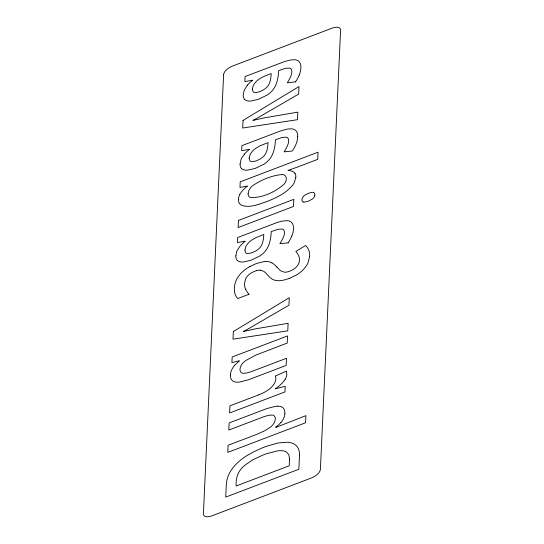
<?xml version="1.0" encoding="UTF-8"?>
<svg xmlns="http://www.w3.org/2000/svg" width="544" height="544" viewBox="0 0 544 544"><rect width="100%" height="100%" fill="white"/><g stroke="black" fill="none" stroke-linecap="round" stroke-linejoin="round"><path stroke-width="0.82" d="M238.435 199.376L238.755 202.048L239.598 203.64A20.454 9.948 -29.2 0 0 241.522 205.19C249.737 208.332 258.57 204.279 266.383 201.729C275.754 198.05 285.389 193.644 292.074 185.851A20.767 10.098 -29.2 0 0 294.236 182.716L295.861 177.358M230.37 374.891L230.738 378.196L232.2 380.548A16.368 7.963 -29.2 0 0 237.517 382.187A18.122 8.813 -29.2 0 0 239.72 382.038L248.302 379.821L286.178 365.418L286.511 358.272L250.988 371.77L246.344 373.075L242.971 373.286A8.65 4.209 -29.2 0 1 241.339 372.762C238.762 370.634 240.305 366.568 241.896 364.269A11.111 5.406 -29.2 0 1 242.434 363.576A11.975 5.828 -29.2 0 1 245.664 360.584L255.932 355.062L287.212 343.074L287.538 335.927L232.172 357.007L231.914 362.61L239.326 360.74L239.306 361.134A17.469 8.493 -29.2 0 0 234.444 365.629M284.947 413.569L284.58 410.217L283.125 407.837A16.497 8.024 -29.2 0 0 277.807 406.171M275.529 388.749L285.219 386.335L284.961 391.911L229.602 412.991L229.928 405.844L258.883 394.822M275.93 426.999L275.91 427.394L305.932 415.636L305.606 422.749L227.786 452.384L228.113 445.264L255.626 434.792A57.841 28.132 -29.2 0 0 257.883 433.901L265.071 430.583L270.042 427.434A12.077 5.875 -29.2 0 0 272.87 424.762C274.822 422.416 276.753 417.969 273.972 415.575A8.772 4.264 -29.2 0 0 272.326 415.045L268.94 415.256L264.289 416.554L228.813 430.039L229.14 422.926L266.982 408.537L275.597 406.314A17.83 8.67 -29.2 0 1 277.277 406.184L277.8 406.178M240.067 163.948L241.135 159.045L244.351 154.136M235.844 255.809L236.912 250.906L240.128 245.997A31.994 15.558 -29.2 0 1 245.235 241.182L237.436 242.563L237.667 237.504L277.304 222.462L282.52 221.034L287.402 220.674A14.865 7.228 -29.2 0 1 289.279 221.048C292.312 221.884 293.651 225.216 293.508 228.113A47.444 23.072 -29.2 0 1 291.856 235.926M309.672 256.312L308.074 262.779A27.941 13.586 -29.2 0 1 306.653 265.404L305.211 267.43A20.012 9.731 -29.2 0 1 299.996 272.544A18.278 8.888 -29.2 0 1 295.732 275.366L289.299 278.378M247.527 85.048L244.31 89.95L243.243 94.86A23.181 11.274 -29.2 0 0 244.752 99.566M249.941 266.533L255.211 264.058A30.382 14.776 -29.2 0 1 257.421 263.228L264.051 261.569A15.545 7.562 -29.2 0 1 265.533 261.46M249.016 294.256L237.708 298.561C232.954 293.44 233.757 285.151 236.64 279.33A29.376 14.287 -29.2 0 1 237.612 277.624L240.013 274.373A20.196 9.819 -29.2 0 1 249.934 266.512M256.496 270.681L255.34 271.055A10.839 5.27 -29.2 0 0 249.533 274.122A9.452 4.597 -29.2 0 0 247.078 276.576L246.282 277.671A14.79 7.194 -29.2 0 0 245.63 278.834L244.501 283.39A44.955 21.862 -29.2 0 0 245.766 289.571M295.48 81.899L287.286 82.756A62.968 30.627 -29.2 0 0 290.448 77.03A30.24 14.708 -29.2 0 0 291.87 71.699L291.618 69.816L290.659 68.558A9.044 4.4 -29.2 0 0 289.632 68.075L285.342 68.34L278.603 70.686C278.331 78.622 276.57 87.332 270.205 92.718A14.695 7.147 -29.2 0 1 267.199 95.05L258.257 99.382L250.226 101.123A15.66 7.616 -29.2 0 1 244.793 99.538M288.082 242.848L279.888 243.712A62.968 30.627 -29.2 0 0 283.05 237.986A30.24 14.708 -29.2 0 0 284.471 232.655L284.22 230.765L283.261 229.514A9.044 4.4 -29.2 0 0 282.234 229.031L277.943 229.296L271.204 231.635C270.932 239.571 269.171 248.288 262.806 253.674A14.695 7.147 -29.2 0 1 259.801 256L250.859 260.331L242.828 262.072A15.66 7.616 -29.2 0 1 237.395 260.488M260.392 270.171L263.69 271.306A27.458 13.355 -29.2 0 1 264.37 271.796A75.487 36.713 -29.2 0 1 265.73 273L268.151 275.604A64.308 31.273 -29.2 0 0 271.252 278.514A30.872 15.014 -29.2 0 0 275.441 280.391A20.495 9.969 -29.2 0 0 281.268 280.554A22.964 11.172 -29.2 0 0 289.299 278.331M276.896 267.097L279.555 269.838A70.4 34.238 -29.2 0 0 280.656 270.769L284.498 272.224A9.153 4.454 -29.2 0 0 287.932 271.748L289.041 271.415A13.518 6.576 -29.2 0 0 290.183 270.994C294.664 269.26 299.207 265.56 299.458 260.413A37.828 18.401 -29.2 0 0 298.602 255.605A75.725 36.829 -29.2 0 0 295.875 251.457L305.653 245.473A61.499 29.906 -29.2 0 1 308.781 250.213A52.197 25.384 -29.2 0 1 309.645 256.326M297.731 136.252C297.874 133.355 296.534 130.023 293.502 129.186A14.865 7.228 -29.2 0 0 291.625 128.819L287.66 129.016L281.527 130.601L241.89 145.642L241.658 150.702L249.438 149.314A31.994 15.558 -29.2 0 0 244.324 154.136M299.254 74.97A47.444 23.072 -29.2 0 0 300.886 67.17C301.077 64.267 299.696 60.935 296.677 60.098A14.865 7.228 -29.2 0 0 294.8 59.724L290.843 59.922L284.702 61.506L245.065 76.554L244.834 81.607L252.613 80.226A31.994 15.558 -29.2 0 0 247.5 85.041M299.2 74.984A47.471 23.086 -29.2 0 1 295.514 81.892M297.711 136.265A47.444 23.072 -29.2 0 1 296.079 144.065A47.471 23.086 -29.2 0 1 292.339 150.987L284.111 151.851A62.968 30.627 -29.2 0 0 287.273 146.125A30.24 14.708 -29.2 0 0 288.694 140.794L288.442 138.904L287.484 137.652A9.044 4.4 -29.2 0 0 286.457 137.17L282.166 137.435L275.427 139.774C275.155 147.71 273.394 156.427 267.029 161.813A14.695 7.147 -29.2 0 1 264.024 164.138L255.082 168.47L247.051 170.218A15.66 7.616 -29.2 0 1 241.618 168.633M241.577 168.66A23.181 11.274 -29.2 0 1 240.122 163.928M294.909 173.352A19.679 9.574 -29.2 0 0 292.087 171.183A23.018 11.193 -29.2 0 0 287.926 170.469L295.208 167.858A48.355 23.514 -29.2 0 0 297.813 166.92L317.716 159.338L318.043 152.191L240.224 181.825L239.972 187.394L247.452 186.096A20.57 10.003 -29.2 0 0 243.025 190.033A19.842 9.649 -29.2 0 0 239.816 194.466M295.004 173.298A24.657 11.995 -29.2 0 1 295.793 177.385M238.51 199.349A24.174 11.757 -29.2 0 1 239.72 194.487M237.354 260.515A23.181 11.274 -29.2 0 1 235.899 255.789M291.802 235.94A47.471 23.086 -29.2 0 1 288.116 242.848M248.989 294.27A88.21 42.901 -29.2 0 1 245.786 289.558M256.496 270.688A9.221 4.481 -29.2 0 1 260.406 270.157M271.986 262.834A71.237 34.646 -29.2 0 1 276.835 267.138M265.574 261.406A22.406 10.9 -29.2 0 1 271.878 262.915M230.506 374.836A25.262 12.288 -29.2 0 1 234.314 365.629M285.158 379.304A18.292 8.894 -29.2 0 0 286.77 374.537L286.613 371.967A23.304 11.336 -29.2 0 0 286.409 371.158L275.373 376.02A16.932 8.235 -29.2 0 1 275.733 377.414L275.835 378.624A23.487 11.424 -29.2 0 1 275.828 378.998A19.468 9.472 -29.2 0 1 274.645 383.017A16.028 7.793 -29.2 0 1 271.395 387.26A16.116 7.84 -29.2 0 1 266.111 391.306A21.604 10.506 -29.2 0 1 258.89 394.781M275.529 388.749A27.295 13.274 -29.2 0 0 281.037 384.207A21.726 10.567 -29.2 0 0 285.124 379.311M280.847 422.579A18.17 8.833 -29.2 0 1 275.924 426.992M284.818 413.624A23.412 11.383 -29.2 0 1 280.962 422.579M314.82 195.208A11.315 5.501 -29.2 0 0 314.86 194.582A8.697 4.23 -29.2 0 0 313.582 192.474M314.792 195.214A8.493 4.128 -29.2 0 1 313.324 198.2A4.515 2.196 -29.2 0 1 312.399 199.036L308.224 201.266L304.144 202.178A4.644 2.258 -29.2 0 1 303.3 201.994M303.273 202.014A8.092 3.937 -29.2 0 1 301.995 200.287L301.961 200.104A11.118 5.406 -29.2 0 1 301.974 199.492A8.602 4.182 -29.2 0 1 303.525 196.302A4.74 2.305 -29.2 0 1 304.708 195.248L308.591 193.215L312.453 192.297A4.617 2.244 -29.2 0 1 313.541 192.501M248.084 193.739L248.295 195.459L249.132 196.71A11.342 5.515 -29.2 0 0 250.573 197.499C262.5 198.064 274.645 192.148 283.662 184.593A11.227 5.46 -29.2 0 0 285.444 182.152C286.688 179.921 286.851 176.181 284.172 174.944A10.091 4.91 -29.2 0 0 282.207 174.522C271.708 175.46 261.426 179.751 252.729 185.633A9.969 4.848 -29.2 0 0 250.777 187.462L248.832 190.454L248.084 193.739M244.902 250.097L245.657 252.647A9.03 4.393 -29.2 0 0 246.595 253.293A6.256 3.04 -29.2 0 0 248.275 253.538L251.518 252.851A13.845 6.732 -29.2 0 0 253.082 252.273L255.762 250.961A9.221 4.481 -29.2 0 0 258.488 249.036C262.847 245.596 263.527 239.632 263.799 234.484L255.823 237.674L251.212 240.414A11.791 5.732 -29.2 0 0 248.656 242.644A15.218 7.405 -29.2 0 0 245.922 246.391L244.902 250.097M249.125 158.243L249.88 160.786A9.03 4.393 -29.2 0 0 250.818 161.432A6.256 3.04 -29.2 0 0 252.498 161.684L255.741 160.99A13.845 6.732 -29.2 0 0 257.305 160.412L259.984 159.1A9.221 4.481 -29.2 0 0 262.711 157.175C267.07 153.741 267.75 147.771 268.022 142.623L260.046 145.812L255.435 148.553A11.791 5.732 -29.2 0 0 252.878 150.783A15.218 7.405 -29.2 0 0 250.145 154.53L249.125 158.243M252.3 89.148L253.055 91.698A9.03 4.393 -29.2 0 0 253.994 92.337A6.256 3.04 -29.2 0 0 255.673 92.589L258.917 91.902A13.845 6.732 -29.2 0 0 260.481 91.317L263.16 90.012A9.221 4.481 -29.2 0 0 265.887 88.08C270.246 84.646 270.932 78.676 271.198 73.535L263.221 76.718L258.611 79.458A11.791 5.732 -29.2 0 0 256.061 81.695A15.218 7.405 -29.2 0 0 253.32 85.435L252.3 89.148M289.537 458.98L289.231 465.78L236.116 486.01C235.763 479.522 237.347 472.688 242.026 467.956A20.747 10.091 -29.2 0 1 244.548 465.487L252.198 460.122L262.303 455.321A59.561 28.968 -29.2 0 1 266.145 453.866L277.188 450.922A24.228 11.784 -29.2 0 1 280.051 450.67L281.343 450.67A20.216 9.833 -29.2 0 1 286.729 452.214L288.85 454.947L289.537 458.98M299.499 454.791L298.853 469.261L225.733 497.1L226.297 484.806C226.562 478.278 229.405 472.063 233.519 467.058A31.974 15.552 -29.2 0 1 240.87 459.877L241.849 459.116A34.143 16.606 -29.2 0 1 246.051 456.151L253.28 451.989L261.616 448.168A69.068 33.585 -29.2 0 1 266.098 446.434L277.814 443.006L287.055 442.204A31.946 15.538 -29.2 0 1 294.365 444.156C298.078 446.257 299.656 450.704 299.499 454.791M223.598 74.678L203.408 513.869A9.704 4.719 -29.2 0 0 211.942 515.841L311.379 477.972A9.704 4.719 -29.2 0 0 320.402 469.322L340.592 30.131A9.704 4.719 -29.2 0 0 332.058 28.159L232.621 66.028A9.704 4.719 -29.2 0 0 223.598 74.678M233.342 331.548L232.995 339.177L287.769 330.84L288.116 323.299L254.755 328.984L245.256 331.112A46.498 22.617 -29.2 0 0 243.263 331.663L243.277 331.425A46.532 22.63 -29.2 0 0 247.697 329.202L288.946 305.225L289.292 297.718L233.342 331.548M238.449 220.429L238.122 227.542L293.488 206.462L293.814 199.349L238.449 220.429M243.052 120.394L242.699 128.024L297.48 119.687L297.826 112.146L264.466 117.83L254.959 119.959A46.498 22.617 -29.2 0 0 252.974 120.51L252.98 120.272A46.532 22.63 -29.2 0 0 257.407 118.048L298.656 94.071L299.003 86.564L243.052 120.394"/></g></svg>
